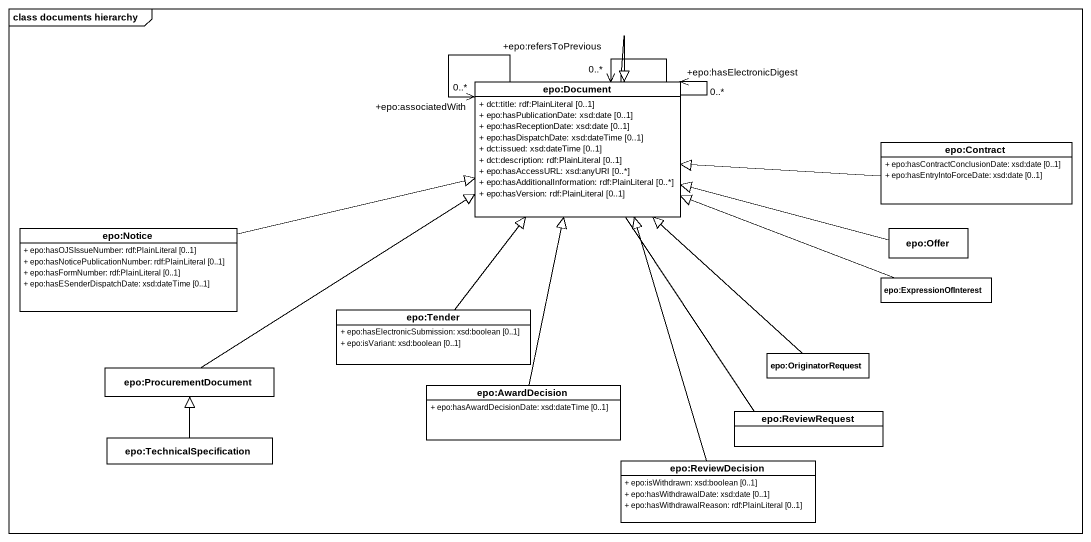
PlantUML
@startuml
mainframe class documents hierarchy
hide circle
hide empty members
skinparam classAttributeIconSize 0
class "epo:Document" as epo_Document {
  + dct:title: rdf:PlainLiteral [0..1]
  + epo:hasPublicationDate: xsd:date [0..1]
  + epo:hasReceptionDate: xsd:date [0..1]
  + epo:hasDispatchDate: xsd:dateTime [0..1]
  + dct:issued: xsd:dateTime [0..1]
  + dct:description: rdf:PlainLiteral [0..1]
  + epo:hasAccessURL: xsd:anyURI [0..*]
  + epo:hasAdditionalInformation: rdf:PlainLiteral [0..*]
  + epo:hasVersion: rdf:PlainLiteral [0..1]
}
class "epo:Contract" as epo_Contract {
  + epo:hasContractConclusionDate: xsd:date [0..1]
  + epo:hasEntryIntoForceDate: xsd:date [0..1]
}
class "epo:Notice" as epo_Notice {
  + epo:hasOJSIssueNumber: rdf:PlainLiteral [0..1]
  + epo:hasNoticePublicationNumber: rdf:PlainLiteral [0..1]
  + epo:hasFormNumber: rdf:PlainLiteral [0..1]
  + epo:hasESenderDispatchDate: xsd:dateTime [0..1]
}
class "epo:Offer" as epo_Offer
class "epo:ExpressionOfInterest" as epo_ExpressionOfInterest
class "epo:Tender" as epo_Tender {
  + epo:hasElectronicSubmission: xsd:boolean [0..1]
  + epo:isVariant: xsd:boolean [0..1]
}
class "epo:OriginatorRequest" as epo_OriginatorRequest
class "epo:ProcurementDocument" as epo_ProcurementDocument
class "epo:AwardDecision" as epo_AwardDecision {
  + epo:hasAwardDecisionDate: xsd:dateTime [0..1]
}
class "epo:TechnicalSpecification" as epo_TechnicalSpecification
class "epo:ReviewRequest" as epo_ReviewRequest
class "epo:ReviewDecision" as epo_ReviewDecision {
  + epo:isWithdrawn: xsd:boolean [0..1]
  + epo:hasWithdrawalDate: xsd:date [0..1]
  + epo:hasWithdrawalReason: rdf:PlainLiteral [0..1]
}
epo_Document --> "+epo:refersToPrevious\n0..*" epo_Document
epo_Document --> "+epo:associatedWith\n0..*" epo_Document
epo_Document --> "+epo:hasElectronicDigest\n0..*" epo_Document
epo_Contract -left-|> epo_Document
epo_Notice -right-|> epo_Document
epo_Offer -left-|> epo_Document
epo_ExpressionOfInterest -left-|> epo_Document
epo_Tender -up-|> epo_Document
epo_OriginatorRequest -up-|> epo_Document
epo_ProcurementDocument -right-|> epo_Document
epo_AwardDecision -up-|> epo_Document
epo_TechnicalSpecification -up-|> epo_ProcurementDocument
epo_ReviewRequest -up-|> epo_Document
epo_ReviewDecision -up-|> epo_Document
@enduml
